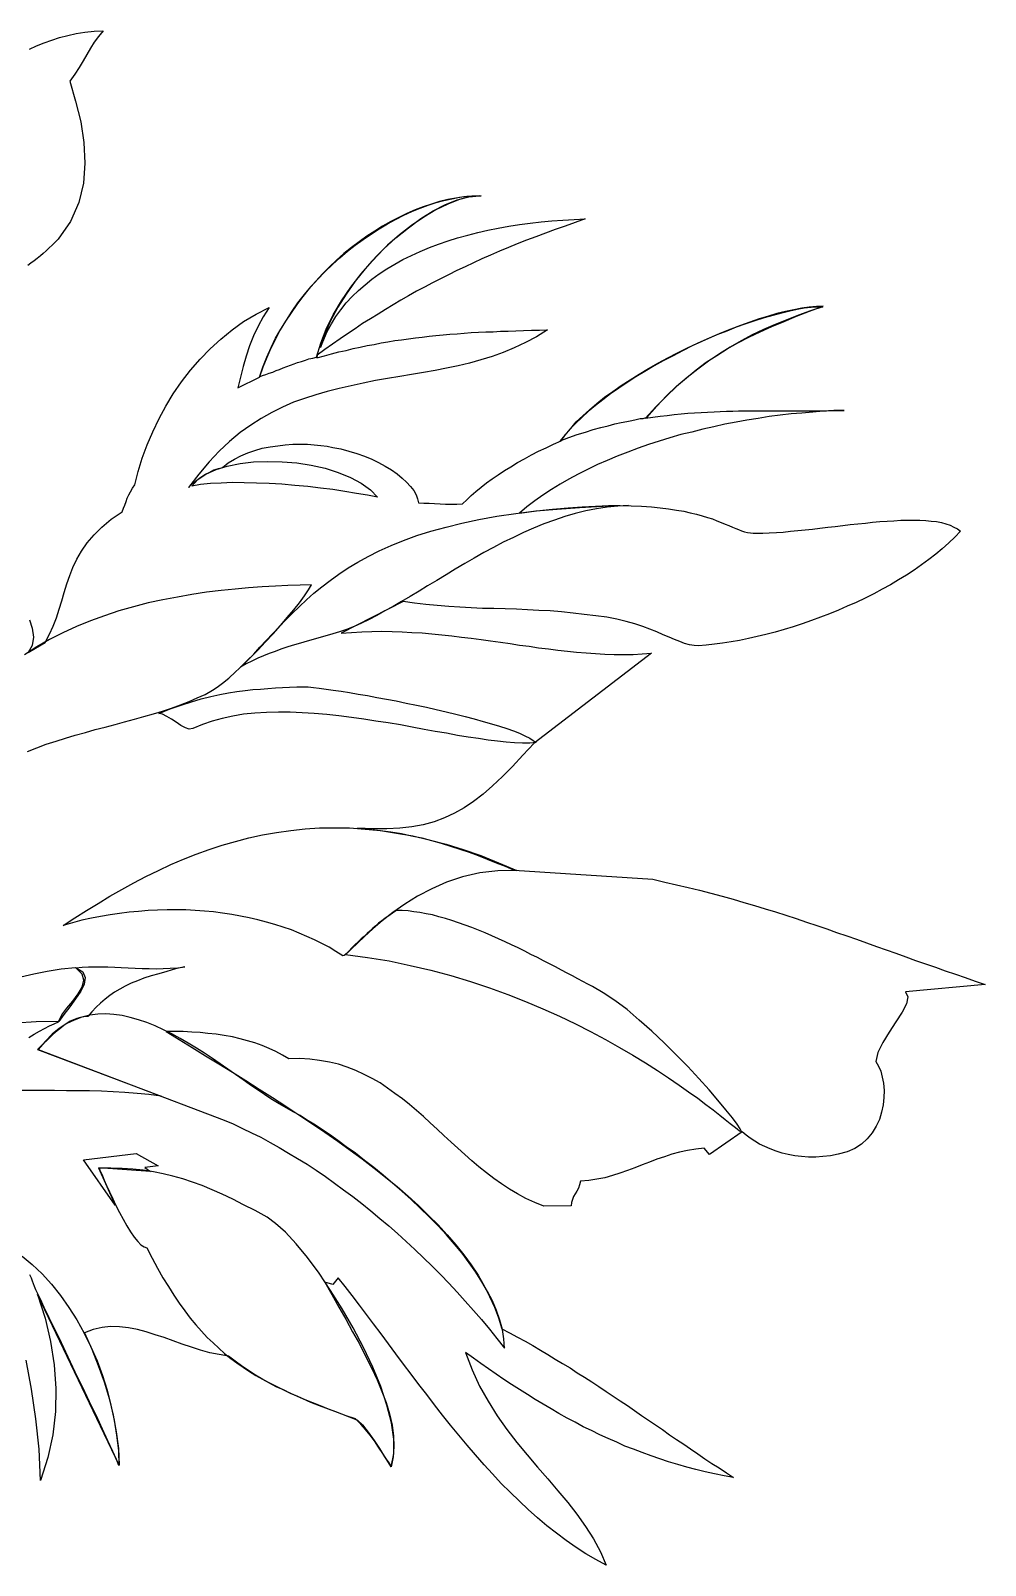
# Model space of a CAD drawing. Extents: x -508 to -51, y 189 to 941.
# Drawn here: x -307.4 to -51.5, y 529.6 to 940.9 of the extents above; entities that cross this region are included whole.
import ezdxf

# ---------------------------------------------------------------- set-up
doc = ezdxf.new("R2010")
doc.units = 0
doc.layers.get('0').update_dxf_attribs({"linetype": 'CONTINUOUS'})

msp = doc.modelspace()

# ---------------------------------------------------------------- linework, layer by layer
at = {"color": 0, "linetype": 'CONTINUOUS'}
for points in [[(-307.74, 936), (-305.83, 936.88), (-303.76, 937.67), (-301.69, 938.39), (-299.62, 939.1), (-297.4, 939.66), (-295.17, 940.14), (-292.86, 940.54), (-290.39, 940.77), (-287.93, 940.93), (-289.2, 939.42), (-290.32, 937.83), (-291.35, 936.24), (-292.3, 934.57), (-293.34, 932.82), (-294.37, 931.07), (-295.57, 929.32), (-296.92, 927.41), (-295.33, 922), (-293.98, 916.51), (-293.1, 910.94), (-292.86, 905.45), (-293.26, 900.04), (-294.45, 894.87), (-296.68, 889.78), (-300.02, 885.08), (-300.81, 884.21), (-301.61, 883.41), (-302.41, 882.7), (-303.2, 881.9), (-304, 881.19), (-304.79, 880.55), (-305.67, 879.91), (-306.46, 879.28), (-307.34, 878.64), (-308.13, 878)], [(-307.66, 783.01), (-306.94, 780.79), (-306.62, 778.4), (-307.02, 776.17), (-308.05, 774.26), (-303.52, 776.97), (-302.33, 779.19), (-301.37, 781.34), (-300.5, 783.57), (-299.78, 785.88), (-299.06, 788.1), (-298.43, 790.33), (-297.71, 792.64), (-296.92, 794.87), (-296.04, 797.09), (-295.01, 799.32), (-293.74, 801.47), (-292.23, 803.7), (-290.39, 805.85), (-288.33, 807.91), (-285.78, 809.98), (-282.84, 811.97), (-282.52, 812.92), (-282.12, 813.8), (-281.8, 814.76), (-281.48, 815.63), (-281.09, 816.51), (-280.61, 817.38), (-280.13, 818.33), (-279.5, 819.21), (-278.54, 822.79), (-277.51, 826.37), (-276.16, 829.95), (-274.64, 833.45), (-272.97, 836.95), (-271.14, 840.29), (-269.15, 843.63), (-266.93, 846.82), (-264.54, 849.92), (-261.99, 852.86), (-259.29, 855.65), (-256.42, 858.27), (-253.4, 860.74), (-250.3, 862.97), (-246.96, 864.95), (-243.46, 866.7), (-245.05, 864.24), (-246.4, 861.7), (-247.67, 859.15), (-248.71, 856.44), (-249.66, 853.74), (-250.46, 850.95), (-251.17, 848.09), (-251.81, 845.23), (-246, 848.09), (-245.13, 850.79), (-244.09, 853.42), (-242.9, 856.04), (-241.71, 858.51), (-240.35, 860.98), (-238.84, 863.36), (-237.33, 865.75), (-235.74, 867.98), (-233.99, 870.21), (-232.24, 872.27), (-230.41, 874.34), (-228.5, 876.33), (-226.51, 878.24), (-224.52, 880.07), (-222.45, 881.82), (-220.39, 883.41), (-218.24, 885), (-216.09, 886.44), (-213.94, 887.87), (-211.71, 889.14), (-209.57, 890.33), (-207.34, 891.45), (-205.19, 892.48), (-202.96, 893.36), (-200.82, 894.15), (-198.67, 894.87), (-196.6, 895.42), (-194.53, 895.9), (-192.46, 896.3), (-190.47, 896.54), (-188.56, 896.7), (-186.65, 896.7), (-189.52, 896.46), (-192.46, 895.67), (-195.56, 894.47), (-198.82, 892.96), (-202.01, 890.97), (-205.27, 888.74), (-208.53, 886.2), (-211.71, 883.41), (-214.74, 880.39), (-217.68, 877.13), (-220.39, 873.79), (-222.85, 870.36), (-225.08, 866.79), (-226.99, 863.2), (-228.5, 859.63), (-229.69, 856.04), (-228.82, 858.19), (-227.86, 860.34), (-226.75, 862.33), (-225.56, 864.32), (-224.2, 866.15), (-222.77, 867.98), (-221.18, 869.65), (-219.51, 871.32), (-217.76, 872.83), (-215.93, 874.34), (-213.94, 875.77), (-211.87, 877.13), (-209.8, 878.4), (-207.58, 879.59), (-205.27, 880.71), (-202.96, 881.74), (-200.5, 882.78), (-198.03, 883.73), (-195.48, 884.61), (-192.94, 885.4), (-190.23, 886.12), (-187.53, 886.83), (-184.82, 887.47), (-182.04, 888.03), (-179.17, 888.51), (-176.31, 888.98), (-173.45, 889.38), (-170.58, 889.7), (-167.64, 889.94), (-164.7, 890.17), (-161.67, 890.33), (-158.73, 890.49), (-161.43, 889.54), (-164.14, 888.58), (-166.76, 887.63), (-169.39, 886.67), (-171.94, 885.72), (-174.48, 884.76), (-176.95, 883.81), (-179.33, 882.78), (-181.72, 881.82), (-184.11, 880.79), (-186.41, 879.75), (-188.72, 878.72), (-190.95, 877.68), (-193.18, 876.65), (-195.41, 875.54), (-197.55, 874.42), (-199.7, 873.31), (-201.85, 872.2), (-203.92, 871.08), (-206.07, 869.89), (-208.13, 868.7), (-210.2, 867.5), (-212.27, 866.23), (-214.26, 864.95), (-216.33, 863.68), (-218.4, 862.41), (-220.39, 861.06), (-222.45, 859.7), (-224.44, 858.35), (-226.51, 856.92), (-228.5, 855.49), (-230.57, 853.98), (-230.65, 853.26), (-228.66, 853.82), (-226.75, 854.29), (-224.76, 854.85), (-222.85, 855.25), (-220.94, 855.73), (-219.03, 856.13), (-217.2, 856.52), (-215.29, 856.84), (-213.46, 857.24), (-211.63, 857.56), (-209.8, 857.88), (-207.98, 858.11), (-206.07, 858.35), (-204.23, 858.59), (-202.41, 858.83), (-200.57, 859.07), (-198.75, 859.23), (-196.84, 859.39), (-195.01, 859.63), (-193.1, 859.7), (-191.19, 859.86), (-189.28, 860.02), (-187.37, 860.1), (-185.38, 860.18), (-183.39, 860.26), (-181.4, 860.42), (-179.41, 860.42), (-177.35, 860.5), (-175.28, 860.58), (-173.13, 860.66), (-170.98, 860.66), (-168.83, 860.74), (-171.78, 858.91), (-174.72, 857.32), (-177.74, 855.89), (-180.69, 854.69), (-183.71, 853.58), (-186.73, 852.7), (-189.76, 851.83), (-192.78, 851.11), (-195.88, 850.48), (-198.98, 849.84), (-202.09, 849.28), (-205.27, 848.81), (-208.45, 848.25), (-211.71, 847.69), (-214.98, 847.14), (-218.24, 846.5), (-221.5, 845.78), (-224.68, 845.07), (-227.86, 844.19), (-230.97, 843.32), (-233.99, 842.36), (-236.93, 841.33), (-239.88, 840.05), (-242.74, 838.62), (-245.6, 837.03), (-248.39, 835.2), (-251.25, 833.21), (-254.04, 830.82), (-256.82, 828.28), (-259.53, 825.34), (-262.31, 822.07), (-265.1, 818.49), (-263.98, 819.53), (-262.87, 820.48), (-261.76, 821.28), (-260.56, 822.07), (-259.37, 822.63), (-258.26, 823.19), (-257.06, 823.59), (-255.95, 823.9), (-254.44, 825.1), (-252.76, 826.13), (-251.01, 827.01), (-249.19, 827.8), (-247.28, 828.44), (-245.29, 829), (-243.22, 829.39), (-241.15, 829.71), (-239.16, 829.95), (-237.09, 830.11), (-235.1, 830.11), (-233.2, 830.11), (-231.36, 829.95), (-229.61, 829.79), (-227.94, 829.55), (-226.43, 829.23), (-224.2, 828.84), (-222.06, 828.28), (-219.99, 827.64), (-217.92, 826.93), (-215.93, 826.05), (-214.1, 825.18), (-212.35, 824.22), (-210.68, 823.19), (-209.17, 822.15), (-207.82, 821.04), (-206.62, 819.93), (-205.59, 818.81), (-204.71, 817.7), (-204.07, 816.51), (-203.68, 815.47), (-203.44, 814.36), (-202.01, 814.28), (-200.57, 814.28), (-199.14, 814.2), (-197.63, 814.12), (-196.2, 814.04), (-194.69, 814.04), (-193.18, 814.04), (-191.59, 814.12), (-190.47, 815.23), (-189.28, 816.35), (-188.01, 817.46), (-186.65, 818.57), (-185.22, 819.77), (-183.71, 820.8), (-182.04, 821.92), (-180.37, 823.03), (-178.7, 824.06), (-176.87, 825.18), (-175.04, 826.21), (-173.13, 827.25), (-171.22, 828.2), (-169.23, 829.16), (-167.24, 830.11), (-165.17, 830.98), (-163.98, 832.66), (-162.63, 834.33), (-161.12, 836.08), (-159.36, 837.75), (-157.54, 839.34), (-155.63, 841.01), (-153.56, 842.68), (-151.33, 844.27), (-149.1, 845.86), (-146.72, 847.37), (-144.25, 848.89), (-141.78, 850.4), (-139.24, 851.83), (-136.61, 853.26), (-133.99, 854.61), (-131.28, 855.89), (-128.66, 857.16), (-126.03, 858.35), (-123.32, 859.47), (-120.7, 860.5), (-118.16, 861.54), (-115.61, 862.41), (-113.14, 863.29), (-110.68, 864.08), (-108.37, 864.72), (-106.06, 865.35), (-103.91, 865.83), (-101.92, 866.31), (-100.01, 866.63), (-98.19, 866.79), (-96.6, 866.95), (-95.08, 866.95), (-98.35, 865.83), (-101.53, 864.72), (-104.71, 863.45), (-107.81, 862.17), (-110.91, 860.82), (-113.94, 859.39), (-116.96, 857.79), (-119.91, 856.13), (-122.77, 854.29), (-125.71, 852.39), (-128.58, 850.24), (-131.36, 848.01), (-134.22, 845.54), (-137.01, 842.92), (-139.79, 840.13), (-142.58, 837.11), (-140.59, 837.35), (-138.68, 837.59), (-136.77, 837.83), (-134.86, 838.07), (-133.03, 838.23), (-131.2, 838.38), (-129.45, 838.54), (-127.62, 838.62), (-125.95, 838.7), (-124.2, 838.78), (-122.53, 838.86), (-120.86, 838.94), (-119.19, 838.94), (-117.6, 839.02), (-115.93, 839.02), (-114.34, 839.02), (-112.75, 839.02), (-111.15, 839.02), (-109.56, 839.02), (-108.05, 839.02), (-106.46, 839.02), (-104.95, 839.02), (-103.36, 839.02), (-101.85, 839.02), (-100.25, 839.02), (-98.74, 839.02), (-97.15, 839.02), (-95.64, 839.02), (-94.05, 839.02), (-92.46, 839.1), (-90.87, 839.1), (-89.28, 839.18), (-92.06, 839.1), (-94.92, 838.94), (-97.71, 838.7), (-100.65, 838.46), (-103.52, 838.23), (-106.46, 837.91), (-109.4, 837.51), (-112.35, 837.03), (-115.37, 836.55), (-118.31, 836), (-121.34, 835.44), (-124.28, 834.8), (-127.22, 834.17), (-130.17, 833.37), (-133.11, 832.66), (-136.06, 831.78), (-138.92, 830.91), (-141.78, 830.03), (-144.57, 829), (-147.35, 827.96), (-150.13, 826.93), (-152.84, 825.73), (-155.47, 824.62), (-158.09, 823.35), (-160.64, 822.07), (-163.1, 820.72), (-165.49, 819.37), (-167.8, 817.94), (-170.1, 816.42), (-172.25, 814.91), (-174.4, 813.32), (-176.39, 811.65), (-171.78, 812.21), (-167.48, 812.69), (-163.34, 813.08), (-159.52, 813.32), (-155.94, 813.48), (-152.52, 813.64), (-149.34, 813.64), (-146.4, 813.56), (-143.61, 813.48), (-140.99, 813.32), (-138.6, 813.08), (-136.37, 812.76), (-134.3, 812.45), (-132.32, 812.13), (-130.57, 811.73), (-128.89, 811.33), (-127.38, 810.94), (-125.95, 810.46), (-124.6, 810.06), (-123.41, 809.58), (-122.29, 809.11), (-121.18, 808.71), (-120.22, 808.31), (-119.27, 807.91), (-118.39, 807.51), (-117.6, 807.2), (-116.8, 806.88), (-116.01, 806.64), (-115.21, 806.48), (-114.41, 806.32), (-113.7, 806.24), (-112.9, 806.24), (-111.15, 806.24), (-109.4, 806.32), (-107.49, 806.48), (-105.66, 806.56), (-103.75, 806.8), (-101.77, 806.96), (-99.78, 807.12), (-97.79, 807.36), (-95.8, 807.6), (-93.73, 807.83), (-91.74, 808.07), (-89.67, 808.31), (-87.69, 808.55), (-85.62, 808.79), (-83.63, 808.95), (-81.72, 809.19), (-79.73, 809.35), (-77.82, 809.51), (-75.99, 809.58), (-74.16, 809.74), (-72.41, 809.74), (-70.74, 809.74), (-69.07, 809.74), (-67.47, 809.66), (-66.04, 809.51), (-64.61, 809.35), (-63.26, 809.11), (-62.07, 808.79), (-60.95, 808.39), (-59.92, 807.91), (-58.97, 807.44), (-58.17, 806.8), (-59.68, 805.21), (-61.27, 803.7), (-63.02, 802.1), (-64.77, 800.67), (-66.6, 799.16), (-68.59, 797.81), (-70.58, 796.38), (-72.65, 795.02), (-74.8, 793.75), (-76.94, 792.4), (-79.17, 791.21), (-81.4, 790.01), (-83.71, 788.82), (-86.09, 787.7), (-88.48, 786.67), (-90.87, 785.64), (-93.25, 784.68), (-95.64, 783.73), (-98.1, 782.85), (-100.57, 781.98), (-102.96, 781.18), (-105.43, 780.47), (-107.81, 779.75), (-110.28, 779.11), (-112.66, 778.56), (-114.97, 778), (-117.36, 777.52), (-119.59, 777.13), (-121.89, 776.81), (-124.04, 776.49), (-126.27, 776.25), (-128.34, 776.09), (-129.53, 776.17), (-130.8, 776.33), (-132.08, 776.73), (-133.35, 777.2), (-134.78, 777.76), (-136.21, 778.4), (-137.81, 779.04), (-139.56, 779.83), (-141.38, 780.54), (-143.29, 781.26), (-145.44, 781.98), (-147.75, 782.61), (-150.22, 783.25), (-152.92, 783.73), (-155.86, 784.13), (-158.97, 784.44), (-161.99, 784.84), (-165.09, 785.16), (-168.12, 785.4), (-171.14, 785.56), (-174.16, 785.72), (-177.19, 785.88), (-180.21, 785.95), (-183.23, 786.04), (-186.26, 786.11), (-189.28, 786.27), (-192.3, 786.43), (-195.32, 786.59), (-198.43, 786.83), (-201.45, 787.15), (-204.48, 787.47), (-207.5, 787.94), (-224.13, 779.43), (-221.42, 779.67), (-218.63, 779.83), (-215.93, 779.91), (-213.23, 779.99), (-210.52, 779.91), (-207.82, 779.83), (-205.19, 779.67), (-202.48, 779.51), (-199.86, 779.27), (-197.16, 779.04), (-194.53, 778.72), (-191.9, 778.4), (-189.28, 778.08), (-186.65, 777.76), (-184.11, 777.36), (-181.48, 777.04), (-178.86, 776.65), (-176.31, 776.25), (-173.76, 775.93), (-171.22, 775.53), (-168.59, 775.22), (-166.05, 774.9), (-163.5, 774.66), (-161.04, 774.34), (-158.49, 774.18), (-155.94, 774.02), (-153.48, 773.86), (-150.93, 773.78), (-148.47, 773.78), (-145.92, 773.78), (-143.45, 773.94), (-140.99, 774.1), (-172.41, 750), (-175.44, 746.73), (-178.22, 743.71), (-180.92, 741.01), (-183.55, 738.54), (-186.1, 736.31), (-188.64, 734.32), (-191.19, 732.65), (-193.81, 731.22), (-196.44, 729.95), (-199.22, 728.91), (-202.17, 728.12), (-205.19, 727.56), (-208.45, 727.16), (-211.95, 727), (-215.69, 727), (-219.75, 727.16), (-216.65, 726.92), (-213.7, 726.6), (-210.84, 726.21), (-207.98, 725.73), (-205.27, 725.17), (-202.57, 724.62), (-199.94, 723.9), (-197.32, 723.19), (-194.85, 722.39), (-192.3, 721.59), (-189.84, 720.72), (-187.45, 719.84), (-185.06, 718.89), (-182.6, 717.93), (-180.21, 716.98), (-177.82, 715.94), (-140.59, 713.48), (-137.41, 712.76), (-134.22, 712.05), (-131.12, 711.33), (-128.1, 710.54), (-125.07, 709.74), (-122.05, 708.94), (-119.11, 708.15), (-116.25, 707.27), (-113.38, 706.48), (-110.52, 705.6), (-107.73, 704.73), (-104.95, 703.85), (-102.16, 702.98), (-99.46, 702.02), (-96.67, 701.15), (-93.97, 700.19), (-91.34, 699.24), (-88.64, 698.36), (-86.01, 697.41), (-83.31, 696.45), (-80.68, 695.5), (-78.06, 694.62), (-75.43, 693.67), (-72.81, 692.72), (-70.18, 691.76), (-67.56, 690.81), (-64.85, 689.93), (-62.22, 688.97), (-59.52, 688.02), (-56.9, 687.15), (-54.19, 686.19), (-51.49, 685.32), (-72.89, 683.33), (-72.25, 681.97), (-72.65, 680.14), (-73.76, 677.84), (-75.43, 675.29), (-77.26, 672.51), (-78.93, 669.72), (-80.29, 667.1), (-80.84, 664.63), (-80.13, 663.44), (-79.49, 662.09), (-79.09, 660.49), (-78.77, 658.82), (-78.61, 656.91), (-78.69, 655), (-78.85, 653.01), (-79.33, 651.1), (-79.89, 649.12), (-80.76, 647.29), (-81.8, 645.54), (-83.15, 643.94), (-84.66, 642.51), (-86.49, 641.32), (-88.56, 640.44), (-90.94, 639.81), (-93.01, 639.41), (-95, 639.17), (-96.91, 639.01), (-98.9, 639.01), (-100.73, 639.17), (-102.56, 639.41), (-104.31, 639.73), (-105.98, 640.13), (-107.57, 640.6), (-109.16, 641.24), (-110.6, 641.88), (-112.03, 642.51), (-113.3, 643.31), (-114.5, 644.1), (-115.61, 644.9), (-116.64, 645.78), (-125.39, 639.73), (-126.83, 641.4), (-129.05, 641.16), (-131.28, 640.84), (-133.43, 640.37), (-135.5, 639.81), (-137.49, 639.09), (-139.56, 638.46), (-141.47, 637.66), (-143.45, 636.94), (-145.44, 636.15), (-147.43, 635.43), (-149.42, 634.72), (-151.41, 634.08), (-153.48, 633.52), (-155.63, 633.13), (-157.77, 632.73), (-160, 632.57), (-160.24, 631.61), (-160.56, 630.74), (-160.96, 629.94), (-161.43, 629.23), (-161.83, 628.43), (-162.15, 627.64), (-162.39, 626.84), (-162.47, 625.97), (-169.87, 625.89), (-172.25, 626.84), (-174.64, 627.95), (-176.87, 629.15), (-179.01, 630.42), (-181.16, 631.85), (-183.23, 633.28), (-185.22, 634.8), (-187.21, 636.39), (-189.12, 638.06), (-191.03, 639.73), (-192.86, 641.4), (-194.69, 643.07), (-196.6, 644.82), (-198.43, 646.49), (-200.26, 648.24), (-202.09, 649.91), (-204, 651.5), (-205.82, 653.1), (-207.73, 654.69), (-209.73, 656.12), (-211.71, 657.55), (-213.7, 658.9), (-215.85, 660.1), (-218, 661.21), (-220.23, 662.24), (-222.53, 663.12), (-224.84, 663.91), (-227.31, 664.47), (-229.93, 664.95), (-232.56, 665.27), (-235.34, 665.43), (-238.21, 665.35), (-239.88, 666.38), (-241.63, 667.34), (-243.46, 668.13), (-245.29, 668.93), (-247.28, 669.64), (-249.26, 670.2), (-251.25, 670.76), (-253.32, 671.23), (-255.47, 671.63), (-257.62, 671.95), (-259.85, 672.19), (-261.99, 672.43), (-264.22, 672.51), (-266.53, 672.66), (-268.76, 672.66), (-271.06, 672.66), (-267.56, 670.52), (-264.06, 668.37), (-260.48, 666.14), (-256.9, 663.99), (-253.32, 661.77), (-249.74, 659.54), (-246.16, 657.23), (-242.58, 655), (-239, 652.7), (-235.5, 650.39), (-232, 648.08), (-228.5, 645.69), (-225.08, 643.31), (-221.74, 640.92), (-218.48, 638.53), (-215.29, 636.07), (-212.19, 633.6), (-209.17, 631.14), (-206.23, 628.59), (-203.44, 626.04), (-200.73, 623.42), (-198.19, 620.87), (-195.72, 618.17), (-193.42, 615.54), (-191.27, 612.84), (-189.28, 610.13), (-187.45, 607.35), (-185.78, 604.56), (-184.35, 601.7), (-183.07, 598.84), (-181.96, 595.97), (-181.08, 593.03), (-179.01, 591.91), (-176.87, 590.8), (-174.8, 589.69), (-172.81, 588.5), (-170.74, 587.3), (-168.75, 586.11), (-166.76, 584.91), (-164.78, 583.72), (-162.79, 582.53), (-160.88, 581.25), (-158.89, 580.06), (-156.98, 578.79), (-155.07, 577.52), (-153.16, 576.24), (-151.25, 574.97), (-149.34, 573.7), (-147.43, 572.42), (-145.52, 571.15), (-143.69, 569.8), (-141.78, 568.53), (-139.87, 567.25), (-138.04, 565.98), (-136.13, 564.63), (-134.22, 563.35), (-132.32, 562.08), (-130.49, 560.81), (-128.58, 559.53), (-126.67, 558.18), (-124.76, 556.91), (-122.85, 555.72), (-120.86, 554.45), (-118.95, 553.18), (-121.5, 553.65), (-124.04, 554.13), (-126.59, 554.68), (-129.05, 555.32), (-131.52, 555.96), (-133.91, 556.67), (-136.37, 557.39), (-138.76, 558.18), (-141.07, 558.98), (-143.45, 559.85), (-145.76, 560.73), (-148.07, 561.6), (-150.29, 562.64), (-152.6, 563.59), (-154.83, 564.63), (-157.06, 565.74), (-159.29, 566.78), (-161.43, 567.97), (-163.58, 569.08), (-165.81, 570.28), (-167.88, 571.55), (-170.03, 572.82), (-172.17, 574.09), (-174.24, 575.37), (-176.39, 576.72), (-178.46, 578.07), (-180.53, 579.43), (-182.6, 580.86), (-184.66, 582.29), (-186.73, 583.72), (-188.72, 585.15), (-190.79, 586.66), (-189.04, 582.05), (-187.05, 577.67), (-184.74, 573.62), (-182.36, 569.72), (-179.73, 566.06), (-177.1, 562.56), (-174.32, 559.22), (-171.54, 555.96), (-168.75, 552.78), (-166.05, 549.59), (-163.42, 546.49), (-160.96, 543.31), (-158.65, 540.05), (-156.5, 536.71), (-154.67, 533.21), (-153.08, 529.62), (-155.86, 531.14), (-158.57, 532.73), (-161.19, 534.4), (-163.82, 536.23), (-166.45, 538.22), (-168.99, 540.21), (-171.54, 542.35), (-174, 544.58), (-176.39, 546.81), (-178.86, 549.2), (-181.24, 551.58), (-183.55, 554.13), (-185.86, 556.59), (-188.16, 559.22), (-190.39, 561.84), (-192.62, 564.47), (-194.85, 567.17), (-197, 569.88), (-199.14, 572.66), (-201.21, 575.37), (-203.36, 578.07), (-205.43, 580.86), (-207.42, 583.56), (-209.49, 586.27), (-211.48, 588.97), (-213.46, 591.68), (-215.45, 594.3), (-217.36, 596.85), (-219.27, 599.39), (-221.18, 601.94), (-223.09, 604.33), (-225, 606.71), (-226.43, 604.88), (-228.5, 605.52), (-226.67, 602.18), (-224.76, 598.84), (-222.93, 595.57), (-221.1, 592.23), (-219.27, 588.97), (-217.6, 585.71), (-216.01, 582.53), (-214.5, 579.34), (-213.23, 576.24), (-212.11, 573.22), (-211.16, 570.2), (-210.52, 567.17), (-210.12, 564.31), (-210.04, 561.44), (-210.2, 558.74), (-210.76, 556.03), (-211.87, 557.87), (-212.99, 559.62), (-214.1, 561.28), (-215.21, 562.96), (-216.41, 564.47), (-217.6, 566.06), (-218.87, 567.49), (-220.31, 568.92), (-222.77, 569.72), (-225.16, 570.59), (-227.54, 571.47), (-229.93, 572.34), (-232.24, 573.3), (-234.47, 574.25), (-236.7, 575.21), (-238.84, 576.24), (-240.99, 577.28), (-243.06, 578.31), (-245.13, 579.43), (-247.12, 580.62), (-249.03, 581.81), (-250.86, 583.09), (-252.61, 584.36), (-254.36, 585.71), (-256.82, 586.11), (-259.37, 586.59), (-261.83, 587.3), (-264.3, 588.1), (-266.77, 588.89), (-269.15, 589.77), (-271.62, 590.64), (-274.01, 591.44), (-276.39, 592.23), (-278.78, 592.79), (-281.17, 593.27), (-283.55, 593.5), (-285.94, 593.59), (-288.25, 593.35), (-290.64, 592.79), (-292.94, 591.91), (-291.03, 587.54), (-289.28, 583.16), (-287.69, 578.79), (-286.34, 574.33), (-285.23, 569.88), (-284.43, 565.42), (-283.87, 560.97), (-283.63, 556.43), (-305.51, 602.18), (-303.52, 595.89), (-302.09, 589.61), (-301.05, 583.32), (-300.65, 577.04), (-300.74, 570.83), (-301.45, 564.63), (-302.8, 558.5), (-304.71, 552.38), (-305.11, 560.73), (-305.99, 568.84), (-307.18, 576.8), (-308.61, 584.6)], [(-230.73, 853.42), (-229.61, 857.16), (-228.18, 860.98), (-226.27, 864.8), (-224.04, 868.54), (-221.58, 872.2), (-218.79, 875.77), (-215.85, 879.2), (-212.75, 882.46), (-209.49, 885.4), (-206.14, 888.11), (-202.8, 890.57), (-199.46, 892.64), (-196.2, 894.31), (-193.02, 895.58), (-189.91, 896.38), (-187.05, 896.7), (-189.12, 896.62), (-191.27, 896.38), (-193.42, 896.06), (-195.56, 895.67), (-197.79, 895.11), (-199.94, 894.47), (-202.17, 893.76), (-204.32, 892.88), (-206.54, 891.92), (-208.69, 890.89), (-210.84, 889.78), (-213.07, 888.58), (-215.13, 887.23), (-217.28, 885.88), (-219.35, 884.37), (-221.42, 882.86), (-223.41, 881.19), (-225.4, 879.44), (-227.31, 877.61), (-229.14, 875.77), (-230.97, 873.79), (-232.72, 871.8), (-234.47, 869.73), (-236.06, 867.58), (-237.57, 865.35), (-239.08, 863.05), (-240.51, 860.74), (-241.79, 858.27), (-242.98, 855.81), (-244.09, 853.34), (-245.13, 850.79), (-246.08, 848.17), (-245.21, 848.49), (-244.33, 848.81), (-243.46, 849.12), (-242.5, 849.44), (-241.55, 849.84), (-240.67, 850.16), (-239.72, 850.56), (-238.76, 850.95), (-237.73, 851.27), (-236.77, 851.67), (-235.82, 851.99), (-234.79, 852.31), (-233.75, 852.62), (-232.79, 852.94), (-231.76, 853.18), (-230.73, 853.42)], [(-142.26, 837.27), (-139.56, 840.29), (-136.93, 843.08), (-134.3, 845.62), (-131.6, 847.93), (-128.97, 850.08), (-126.27, 852.07), (-123.48, 853.9), (-120.7, 855.65), (-117.84, 857.24), (-114.89, 858.75), (-111.87, 860.26), (-108.69, 861.61), (-105.43, 862.97), (-102.08, 864.4), (-98.58, 865.75), (-94.92, 867.1), (-96.75, 867.02), (-98.66, 866.86), (-100.65, 866.55), (-102.8, 866.15), (-105.03, 865.67), (-107.33, 865.11), (-109.64, 864.4), (-112.11, 863.68), (-114.57, 862.81), (-117.12, 861.93), (-119.66, 860.98), (-122.21, 859.94), (-124.84, 858.83), (-127.46, 857.64), (-130.09, 856.44), (-132.63, 855.17), (-135.18, 853.82), (-137.81, 852.47), (-140.27, 851.11), (-142.74, 849.6), (-145.13, 848.17), (-147.51, 846.66), (-149.74, 845.14), (-151.97, 843.63), (-154.04, 842.04), (-156.02, 840.45), (-157.93, 838.86), (-159.68, 837.27), (-161.35, 835.68), (-162.87, 834.09), (-164.22, 832.57), (-165.41, 830.98), (-163.1, 831.86), (-160.88, 832.66), (-158.65, 833.29), (-156.58, 834.01), (-154.51, 834.57), (-152.6, 835.04), (-150.77, 835.52), (-149.1, 835.92), (-147.59, 836.23), (-146.24, 836.48), (-145.04, 836.71), (-144.01, 836.95), (-143.22, 837.03), (-142.66, 837.19), (-142.34, 837.27), (-142.26, 837.27)], [(-214.42, 815.87), (-217.12, 816.42), (-220.07, 816.9), (-223.17, 817.46), (-226.35, 817.94), (-229.69, 818.33), (-233.11, 818.73), (-236.54, 819.05), (-240.04, 819.37), (-243.46, 819.61), (-246.88, 819.69), (-250.14, 819.77), (-253.32, 819.85), (-256.35, 819.69), (-259.21, 819.53), (-261.83, 819.29), (-264.22, 818.89), (-262.55, 820.64), (-260.4, 822.07), (-257.7, 823.35), (-254.67, 824.22), (-251.25, 824.94), (-247.67, 825.34), (-243.85, 825.5), (-239.96, 825.42), (-236.06, 825.1), (-232.16, 824.46), (-228.42, 823.67), (-224.92, 822.55), (-221.66, 821.2), (-218.79, 819.69), (-216.33, 817.86), (-214.42, 815.87)], [(-147.11, 813.64), (-149.98, 813.48), (-152.84, 813.24), (-155.7, 812.76), (-158.57, 812.21), (-161.43, 811.49), (-164.22, 810.7), (-167, 809.74), (-169.79, 808.79), (-172.57, 807.6), (-175.28, 806.4), (-177.98, 805.13), (-180.69, 803.85), (-183.31, 802.42), (-185.94, 801.07), (-188.48, 799.56), (-191.03, 798.13), (-193.57, 796.62), (-196.04, 795.1), (-198.51, 793.59), (-200.97, 792.16), (-203.28, 790.73), (-205.67, 789.3), (-207.98, 787.94), (-210.2, 786.59), (-212.43, 785.4), (-214.58, 784.2), (-216.65, 783.09), (-218.72, 782.14), (-220.7, 781.26), (-222.69, 780.47), (-224.6, 779.83), (-226.43, 779.27), (-227.94, 778.79), (-229.54, 778.4), (-231.04, 777.92), (-232.64, 777.52), (-234.15, 777.04), (-235.66, 776.57), (-237.25, 776.17), (-238.76, 775.69), (-240.35, 775.13), (-241.87, 774.58), (-243.46, 774.02), (-244.97, 773.38), (-246.48, 772.75), (-248.07, 771.95), (-249.58, 771.24), (-251.1, 770.36), (-249.35, 772.11), (-247.59, 773.86), (-245.92, 775.69), (-244.25, 777.52), (-242.5, 779.35), (-240.75, 781.18), (-239, 783.01), (-237.25, 784.76), (-235.34, 786.59), (-233.43, 788.42), (-231.45, 790.17), (-229.29, 791.92), (-227.07, 793.59), (-224.76, 795.26), (-222.29, 796.93), (-219.67, 798.53), (-216.88, 800.04), (-213.94, 801.55), (-210.76, 802.98), (-207.42, 804.33), (-203.84, 805.6), (-200.1, 806.8), (-196.04, 807.91), (-191.82, 808.95), (-187.29, 809.9), (-182.44, 810.78), (-177.35, 811.49), (-172.01, 812.21), (-166.29, 812.69), (-160.24, 813.16), (-153.88, 813.48), (-147.11, 813.64)], [(-232.08, 792.4), (-235.18, 792.32), (-238.45, 792.24), (-241.79, 792.08), (-245.29, 791.92), (-248.95, 791.6), (-252.61, 791.29), (-256.35, 790.89), (-260.24, 790.41), (-264.14, 789.85), (-268.04, 789.14), (-271.94, 788.42), (-275.92, 787.55), (-279.82, 786.51), (-283.71, 785.4), (-287.61, 784.13), (-291.35, 782.77), (-295.09, 781.26), (-298.75, 779.59), (-302.33, 777.76), (-305.75, 775.77), (-309.01, 773.62)], [(-308.21, 747.77), (-305.75, 748.72), (-303.2, 749.68), (-300.58, 750.55), (-298.03, 751.35), (-295.41, 752.14), (-292.7, 752.86), (-290.08, 753.66), (-287.45, 754.29), (-284.75, 755.01), (-282.2, 755.72), (-279.58, 756.44), (-277.03, 757.16), (-274.48, 757.87), (-272.02, 758.59), (-269.63, 759.38), (-267.24, 760.26), (-264.94, 761.13), (-262.79, 762.09), (-260.64, 763.04), (-258.65, 764.16), (-257.38, 764.95), (-255.95, 766.07), (-254.28, 767.42), (-252.45, 769.09), (-250.54, 770.84), (-248.55, 772.83), (-246.48, 774.9), (-244.41, 777.13), (-242.42, 779.27), (-240.43, 781.5), (-238.6, 783.65), (-236.85, 785.72), (-235.34, 787.63), (-233.99, 789.45), (-232.88, 791.05), (-232.08, 792.4)], [(-171.85, 750.16), (-173.6, 750), (-175.51, 750), (-177.66, 750.07), (-179.89, 750.23), (-182.28, 750.47), (-184.74, 750.79), (-187.37, 751.19), (-190.15, 751.59), (-192.94, 752.07), (-195.88, 752.62), (-198.91, 753.1), (-201.93, 753.66), (-205.11, 754.29), (-208.29, 754.85), (-211.55, 755.41), (-214.82, 755.88), (-218.08, 756.44), (-221.42, 756.84), (-224.76, 757.32), (-228.02, 757.63), (-231.36, 757.95), (-234.63, 758.11), (-237.81, 758.27), (-240.99, 758.27), (-244.17, 758.19), (-247.28, 758.03), (-250.3, 757.71), (-253.16, 757.23), (-256.03, 756.6), (-258.73, 755.88), (-261.36, 755.01), (-263.9, 753.89), (-264.86, 753.73), (-265.89, 754.05), (-267.17, 754.69), (-268.36, 755.57), (-269.63, 756.44), (-270.9, 757.16), (-272.02, 757.79), (-273.05, 757.95), (-270.03, 759.14), (-267.08, 760.18), (-264.3, 761.05), (-261.67, 761.85), (-259.13, 762.48), (-256.66, 763.04), (-254.36, 763.44), (-252.13, 763.84), (-249.9, 764.08), (-247.83, 764.32), (-245.76, 764.48), (-243.78, 764.63), (-241.79, 764.79), (-239.88, 764.87), (-237.97, 764.95), (-236.06, 765.11), (-235.26, 765.11), (-234.31, 765.11), (-233.04, 765.03), (-231.6, 764.87), (-230.01, 764.71), (-228.18, 764.48), (-226.27, 764.16), (-224.13, 763.92), (-221.9, 763.52), (-219.59, 763.12), (-217.12, 762.73), (-214.58, 762.25), (-212.03, 761.77), (-209.41, 761.29), (-206.7, 760.73), (-204, 760.18), (-201.29, 759.62), (-198.67, 758.98), (-196.04, 758.35), (-193.42, 757.79), (-190.87, 757.16), (-188.48, 756.52), (-186.1, 755.8), (-183.87, 755.17), (-181.72, 754.53), (-179.73, 753.89), (-177.98, 753.26), (-176.31, 752.62), (-174.88, 751.98), (-173.6, 751.35), (-172.65, 750.71), (-171.85, 750.16)], [(-177.1, 715.87), (-182.2, 715.79), (-186.97, 715.23), (-191.59, 714.12), (-195.88, 712.68), (-199.86, 710.93), (-203.68, 708.94), (-207.1, 706.79), (-210.28, 704.57), (-213.15, 702.34), (-215.69, 700.19), (-217.92, 698.13), (-219.75, 696.38), (-221.34, 694.86), (-222.45, 693.75), (-223.33, 693.11), (-223.73, 692.95), (-225.56, 694.15), (-227.39, 695.26), (-229.29, 696.29), (-231.29, 697.25), (-233.35, 698.2), (-235.42, 699.08), (-237.49, 699.95), (-239.72, 700.67), (-241.95, 701.38), (-244.17, 702.02), (-246.48, 702.66), (-248.79, 703.13), (-251.1, 703.61), (-253.48, 704.09), (-255.95, 704.41), (-258.33, 704.73), (-260.8, 704.97), (-263.27, 705.13), (-265.81, 705.28), (-268.28, 705.28), (-270.82, 705.28), (-273.37, 705.2), (-275.92, 705.13), (-278.46, 704.89), (-281.01, 704.65), (-283.55, 704.33), (-286.1, 703.93), (-288.64, 703.53), (-291.11, 703.06), (-293.66, 702.5), (-296.2, 701.86), (-298.67, 701.15), (-295.57, 703.13), (-292.46, 705.13), (-289.28, 707.04), (-286.18, 708.94), (-282.92, 710.77), (-279.73, 712.52), (-276.47, 714.27), (-273.13, 715.87), (-269.79, 717.46), (-266.45, 718.89), (-263.03, 720.24), (-259.53, 721.51), (-256.03, 722.63), (-252.45, 723.66), (-248.87, 724.62), (-245.21, 725.41), (-241.47, 726.05), (-237.65, 726.6), (-233.83, 727), (-229.93, 727.24), (-225.95, 727.32), (-221.9, 727.24), (-217.76, 726.92), (-213.62, 726.53), (-209.33, 725.89), (-204.95, 725.1), (-200.57, 724.06), (-196.04, 722.87), (-191.43, 721.44), (-186.73, 719.84), (-181.96, 717.93), (-177.1, 715.87)], [(-223.01, 693.35), (-217.12, 692.56), (-211.32, 691.6), (-205.67, 690.41), (-200.1, 689.13), (-194.77, 687.7), (-189.52, 686.11), (-184.43, 684.44), (-179.49, 682.61), (-174.72, 680.78), (-170.1, 678.79), (-165.65, 676.8), (-161.35, 674.73), (-157.3, 672.66), (-153.32, 670.52), (-149.58, 668.45), (-146, 666.38), (-142.58, 664.31), (-139.4, 662.24), (-136.37, 660.25), (-133.59, 658.35), (-131.04, 656.52), (-128.58, 654.85), (-126.43, 653.17), (-124.44, 651.66), (-122.69, 650.31), (-121.18, 649.12), (-119.91, 648.08), (-118.79, 647.21), (-118, 646.57), (-117.36, 646.09), (-116.96, 645.85), (-116.88, 645.85), (-117.2, 646.57), (-118, 647.84), (-119.27, 649.59), (-121.02, 651.74), (-123.17, 654.29), (-125.55, 657.07), (-128.26, 660.1), (-131.2, 663.28), (-134.38, 666.46), (-137.57, 669.64), (-140.91, 672.75), (-144.25, 675.77), (-147.51, 678.55), (-150.77, 681.02), (-153.88, 683.09), (-156.74, 684.76), (-158.01, 685.39), (-159.36, 686.11), (-160.72, 686.83), (-162.15, 687.62), (-163.58, 688.34), (-165.09, 689.13), (-166.69, 690.01), (-168.28, 690.81), (-169.95, 691.68), (-171.54, 692.56), (-173.29, 693.35), (-174.96, 694.22), (-176.71, 695.1), (-178.46, 695.9), (-180.21, 696.77), (-181.96, 697.57), (-183.79, 698.36), (-185.54, 699.16), (-187.37, 699.88), (-189.12, 700.59), (-190.95, 701.23), (-192.7, 701.86), (-194.45, 702.42), (-196.2, 702.98), (-197.95, 703.45), (-199.7, 703.93), (-201.37, 704.25), (-203.04, 704.57), (-204.63, 704.81), (-206.23, 705.04), (-207.82, 705.13), (-209.33, 705.13), (-210.36, 704.41), (-211.39, 703.69), (-212.35, 703.06), (-213.23, 702.34), (-214.1, 701.7), (-214.9, 700.99), (-215.69, 700.35), (-216.49, 699.63), (-217.2, 698.92), (-218, 698.2), (-218.79, 697.49), (-219.59, 696.77), (-220.39, 695.98), (-221.26, 695.1), (-222.06, 694.22), (-223.01, 693.35)], [(-295.33, 689.85), (-293.42, 688.66), (-292.78, 687.15), (-293.02, 685.39), (-293.9, 683.49), (-295.33, 681.42), (-296.92, 679.35), (-298.51, 677.28), (-299.86, 675.37), (-305.91, 675.29), (-311.32, 674.97)], [(-307.9, 671.07), (-306.46, 671.95), (-305.03, 672.75), (-303.68, 673.46), (-302.33, 674.18), (-301.05, 674.73), (-299.94, 675.29), (-299.06, 677.12), (-297.71, 678.95), (-296.12, 680.86), (-294.61, 682.77), (-293.58, 684.6), (-293.1, 686.43), (-293.58, 688.1), (-295.25, 689.77), (-293.58, 689.93), (-291.91, 690.01), (-290.16, 690.01), (-288.41, 690.01), (-286.66, 690.01), (-284.83, 689.93), (-283.08, 689.85), (-281.25, 689.77), (-279.34, 689.69), (-277.51, 689.61), (-275.6, 689.61), (-273.77, 689.53), (-271.86, 689.61), (-269.95, 689.69), (-267.96, 689.77), (-266.05, 690.01), (-268.52, 689.45), (-270.9, 688.82), (-273.05, 688.18), (-275.12, 687.62), (-277.03, 686.99), (-278.78, 686.27), (-280.45, 685.63), (-282.04, 684.84), (-283.48, 684.04), (-284.91, 683.25), (-286.18, 682.37), (-287.45, 681.34), (-288.64, 680.3), (-289.84, 679.19), (-290.95, 678), (-292.07, 676.72), (-293.1, 676.64), (-294.05, 676.48), (-295.01, 676.16), (-295.89, 675.85), (-296.76, 675.45), (-297.56, 674.97), (-298.43, 674.41), (-299.14, 673.78), (-299.94, 673.14), (-300.74, 672.51), (-301.53, 671.79), (-302.33, 671), (-303.04, 670.28), (-303.92, 669.48), (-304.71, 668.69), (-305.59, 667.89), (-272.42, 655.4), (-275.68, 655.8), (-278.86, 656.12), (-282.12, 656.36), (-285.3, 656.52), (-288.41, 656.67), (-291.59, 656.75), (-294.69, 656.83), (-297.79, 656.83), (-300.97, 656.91), (-304.08, 656.91), (-307.18, 656.91), (-310.28, 656.91)], [(-310.04, 687.38), (-306.54, 688.18), (-302.96, 688.9), (-299.22, 689.45), (-295.33, 689.85)], [(-305.35, 667.89), (-255.55, 648.96), (-253.08, 647.92), (-250.62, 646.73), (-248.15, 645.54), (-245.68, 644.34), (-243.22, 642.99), (-240.75, 641.64), (-238.29, 640.13), (-235.82, 638.69), (-233.27, 637.1), (-230.81, 635.51), (-228.34, 633.84), (-225.95, 632.09), (-223.49, 630.26), (-221.02, 628.43), (-218.63, 626.6), (-216.17, 624.61), (-213.78, 622.62), (-211.39, 620.63), (-209.01, 618.57), (-206.7, 616.42), (-204.39, 614.27), (-202.09, 612.04), (-199.78, 609.81), (-197.47, 607.51), (-195.25, 605.2), (-193.02, 602.81), (-190.87, 600.43), (-188.72, 597.96), (-186.57, 595.5), (-184.43, 592.95), (-182.44, 590.4), (-180.37, 587.86), (-180.53, 590.32), (-180.92, 592.87), (-181.64, 595.34), (-182.52, 597.88), (-183.63, 600.51), (-184.9, 603.05), (-186.41, 605.6), (-188.01, 608.15), (-189.84, 610.69), (-191.75, 613.24), (-193.81, 615.7), (-195.96, 618.17), (-198.19, 620.63), (-200.57, 623.02), (-202.96, 625.33), (-205.43, 627.64), (-207.89, 629.94), (-210.36, 632.09), (-212.91, 634.16), (-215.37, 636.23), (-217.92, 638.14), (-220.31, 640.05), (-222.77, 641.8), (-225.08, 643.47), (-227.31, 645.06), (-229.45, 646.49), (-231.52, 647.84), (-233.43, 649.04), (-235.18, 650.15), (-236.85, 651.1), (-238.29, 651.9), (-239.56, 652.62), (-241.23, 653.57), (-242.98, 654.61), (-244.73, 655.8), (-246.56, 657.07), (-248.47, 658.35), (-250.46, 659.7), (-252.45, 661.13), (-254.51, 662.56), (-256.58, 663.99), (-258.65, 665.43), (-260.8, 666.86), (-262.95, 668.21), (-265.18, 669.56), (-267.32, 670.84), (-269.55, 672.03), (-271.78, 673.14), (-274.01, 674.18), (-276.23, 675.13), (-278.46, 675.85), (-280.69, 676.48), (-282.84, 676.96), (-285.07, 677.28), (-287.21, 677.44), (-289.36, 677.36), (-291.51, 677.04), (-293.66, 676.56), (-295.73, 675.77), (-297.71, 674.81), (-299.7, 673.46), (-301.61, 671.95), (-303.52, 670.04), (-305.35, 667.89)], [(-284.75, 626.13), (-293.26, 638.3), (-279.1, 639.97), (-273.21, 636.71), (-276.79, 636.23), (-275.28, 635.19), (-289.2, 636.15), (-284.75, 626.13)], [(-289.04, 636.07), (-288.73, 635.27), (-288.25, 634.24), (-287.69, 632.89), (-287.05, 631.38), (-286.26, 629.7), (-285.38, 627.88), (-284.51, 626.04), (-283.55, 624.22), (-282.6, 622.38), (-281.57, 620.63), (-280.61, 619.04), (-279.66, 617.61), (-278.7, 616.42), (-277.83, 615.54), (-276.95, 614.99), (-276.23, 614.75), (-274.8, 611.97), (-273.37, 609.26), (-271.94, 606.71), (-270.43, 604.33), (-268.99, 602.02), (-267.56, 599.87), (-266.05, 597.8), (-264.62, 595.89), (-263.11, 594.06), (-261.6, 592.39), (-260.08, 590.72), (-258.49, 589.21), (-256.98, 587.78), (-255.39, 586.35), (-253.72, 585.07), (-252.13, 583.88), (-250.46, 582.69), (-248.71, 581.57), (-247.04, 580.54), (-245.21, 579.5), (-243.46, 578.55), (-241.63, 577.59), (-239.72, 576.72), (-237.81, 575.77), (-235.9, 574.97), (-233.91, 574.09), (-231.84, 573.22), (-229.77, 572.42), (-227.63, 571.55), (-225.4, 570.75), (-223.17, 569.88), (-220.86, 569), (-219.75, 568.53), (-218.4, 567.25), (-216.88, 565.34), (-215.29, 563.12), (-213.86, 560.89), (-212.51, 558.74), (-211.39, 557.07), (-210.76, 556.03), (-210.04, 559.46), (-210.04, 563.43), (-210.68, 567.81), (-211.87, 572.58), (-213.54, 577.59), (-215.69, 582.77), (-218.16, 588.02), (-220.94, 593.27), (-223.89, 598.36), (-226.99, 603.29), (-230.09, 607.91), (-233.2, 612.12), (-236.22, 615.78), (-239.08, 618.88), (-241.71, 621.27), (-244.01, 622.94), (-247.2, 624.69), (-250.3, 626.28), (-253.16, 627.72), (-256.03, 629.07), (-258.73, 630.26), (-261.44, 631.38), (-263.98, 632.33), (-266.61, 633.21), (-269.23, 633.92), (-271.86, 634.56), (-274.48, 635.12), (-277.19, 635.51), (-279.98, 635.83), (-282.84, 635.99), (-285.86, 636.07), (-289.04, 636.07)], [(-309.65, 612.52), (-306.94, 610.21), (-304.31, 607.75), (-301.77, 604.96), (-299.38, 601.94), (-297.16, 598.76), (-295.01, 595.41), (-293.02, 591.84), (-291.27, 588.18), (-289.6, 584.44), (-288.17, 580.54), (-286.89, 576.56), (-285.86, 572.58), (-284.98, 568.53), (-284.35, 564.47), (-283.87, 560.41), (-283.71, 556.35), (-284.35, 557.94), (-285.38, 560.17), (-286.66, 562.96), (-288.09, 566.14), (-289.76, 569.72), (-291.59, 573.46), (-293.5, 577.44), (-295.41, 581.41), (-297.32, 585.39), (-299.14, 589.21), (-300.81, 592.71), (-302.41, 595.97), (-303.76, 598.76), (-304.79, 600.98), (-305.59, 602.58), (-305.99, 603.45), (-306.38, 604.33), (-306.62, 605.04), (-306.86, 605.76), (-307.18, 606.55), (-307.58, 607.51)]]:
    msp.add_lwpolyline(points, dxfattribs=at)

doc.saveas('drawing.dxf')
